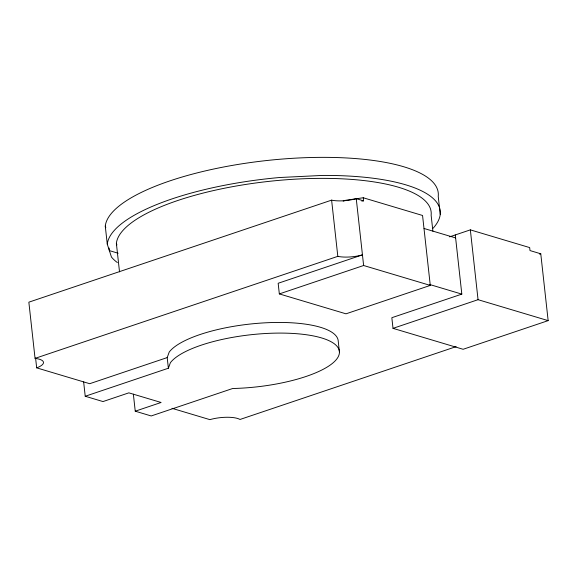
<?xml version="1.0" encoding="UTF-8"?>
<svg xmlns="http://www.w3.org/2000/svg" width="577" height="577" viewBox="0 0 577 577"><rect width="100%" height="100%" fill="white"/><g stroke="black" fill="none" stroke-linecap="round" stroke-linejoin="round"><path stroke-width="0.87" d="M83.643 381.916L85.223 396.255L168.376 368.227L167.2 357.589L169.205 352.078A86.29 26.239 -6.3 0 1 262.333 322.99A86.29 26.239 -6.3 0 1 338.237 341.195L339.413 351.84M168.376 368.227L170.381 362.724A86.29 26.239 -6.3 0 1 274.551 333.153A86.29 26.239 -6.3 0 1 336.831 358.937A86.29 26.239 -6.3 0 1 232.661 388.509L151.203 415.959L135.242 411.192L133.359 394.17M343.171 201.128L345.673 200.284L363.229 197.76L363.568 200.846L356.247 198.654A19.986 6.073 -6.3 0 1 331.609 200.14L28.85 302.175L35.053 358.375A20.145 6.123 -6.3 0 1 36.676 367.859L89.702 383.705L167.2 357.589M35.053 358.375L337.819 256.347A19.986 6.073 -6.3 0 0 362.457 254.861L278.157 283.271L279.333 293.917L345.984 313.823L430.283 285.413L422.559 215.481L363.229 197.76M279.333 293.917L363.625 265.507L430.283 285.413M449.591 236.858L470.342 229.862L529.672 247.583L530.003 250.569L540.772 253.786L548.15 320.632L463.107 349.287L393.009 328.349L391.833 317.703L461.824 294.119L455.289 234.933M135.242 411.192L161.098 402.479L128.851 392.85L102.995 401.563L85.223 396.255M393.009 328.349L478.052 299.687L548.15 320.632M456.155 346.626L240.018 419.465A21.169 6.434 -6.3 0 0 209.884 419.638L171.996 408.314M361.815 201.099L363.568 200.846M424.052 228.485L455.621 237.912M429.411 284.432L461.824 294.119M118.141 253.231L109.363 250.606L109.082 248.031M432.901 231.233L431.127 215.192A158.343 48.143 -6.3 0 0 279.189 180.349A158.343 48.143 -6.3 0 0 116.374 243.35L116.893 244.944M440.229 214.377L438.231 196.31A167.496 50.927 -6.3 0 0 277.508 159.454A167.496 50.927 -6.3 0 0 105.274 226.097L105.8 227.706M105.274 226.097L107.272 244.165L111.455 257.053A167.496 50.927 -6.3 0 0 117.376 262.571M470.342 229.862L478.052 299.687M356.247 198.654L363.625 265.507M331.609 200.14L337.819 256.347M116.374 243.35L119.518 271.868M35.586 358.05L36.676 367.859M433.067 228.283A167.496 50.927 -6.3 0 0 322.399 175.43L279.506 177.521A167.496 50.927 -6.3 0 0 107.272 244.165M539.509 254.125A13.249 4.025 -6.3 0 1 540.772 253.786"/></g></svg>
